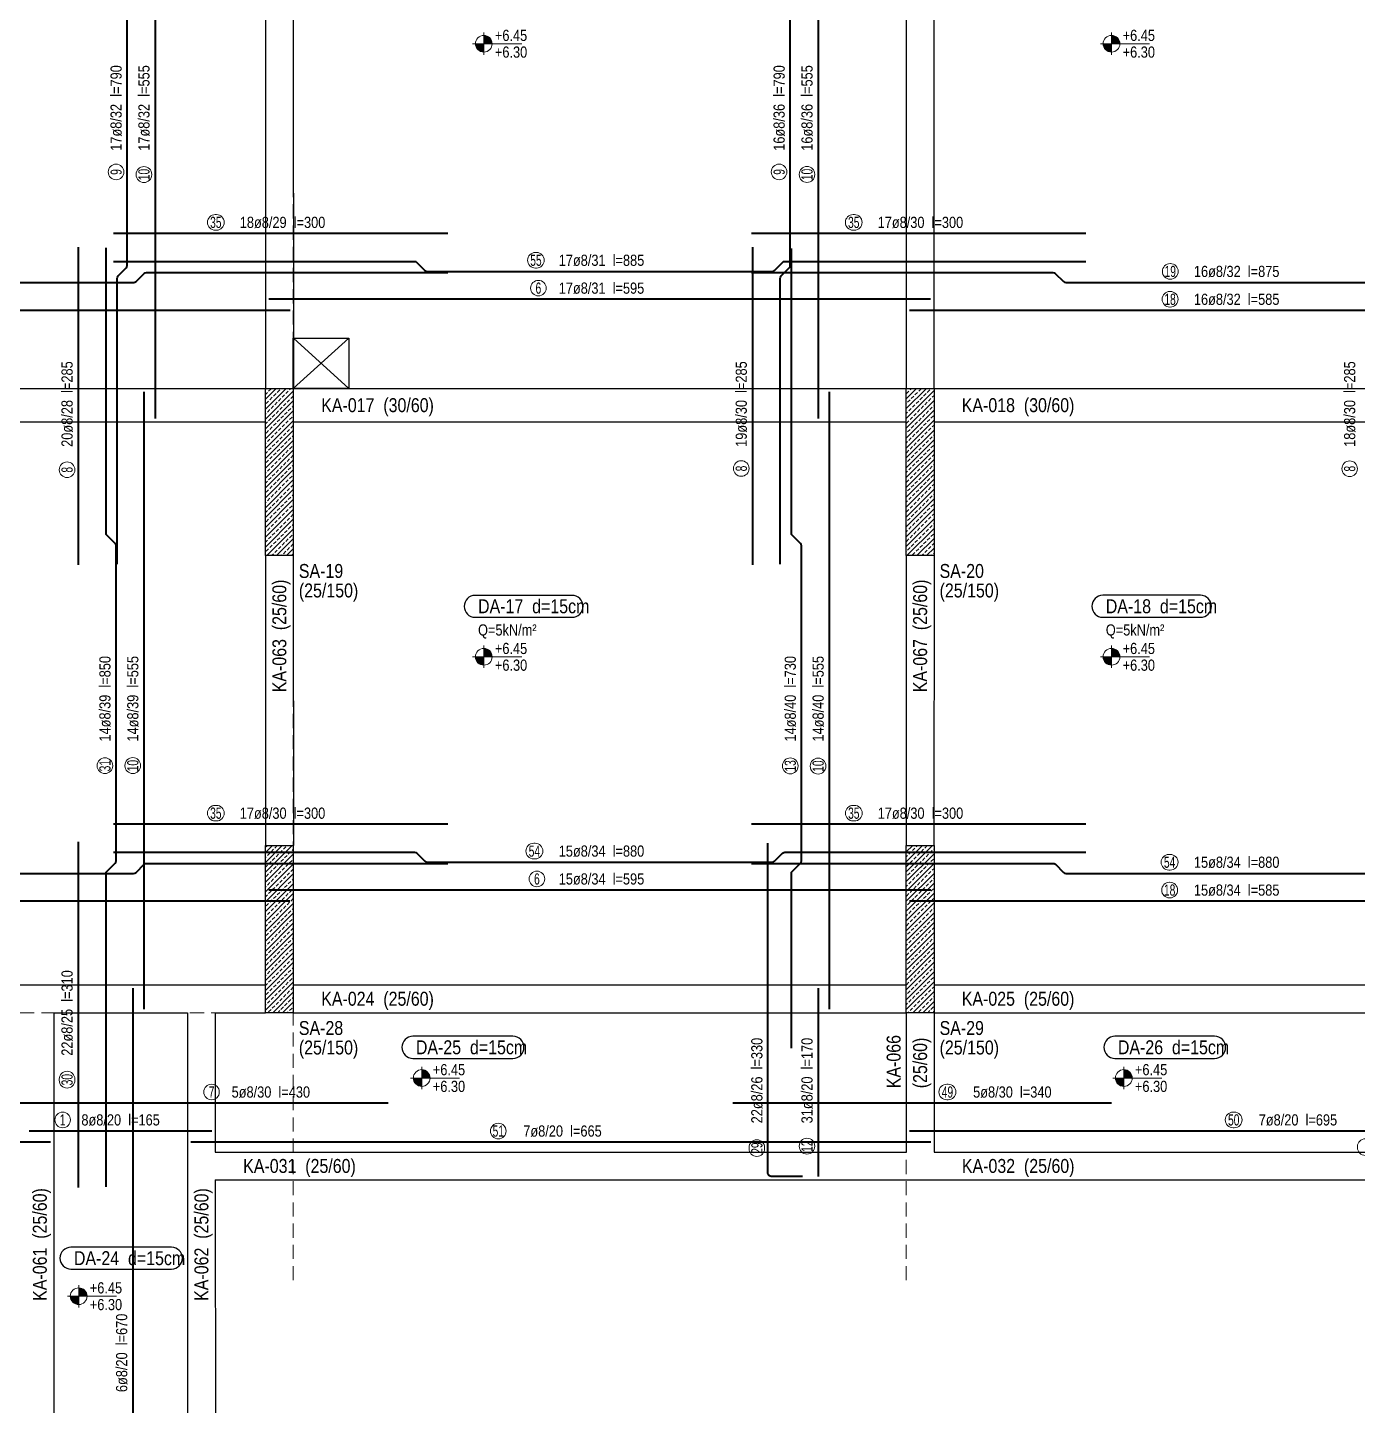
# Model space of a CAD drawing. Header units: millimetres. Extents: x 2223 to 6966, y 588 to 5587.
# Drawn here: x 3619 to 4813, y 3097 to 4334 of the extents above; entities that cross this region are included whole.
import ezdxf
from ezdxf.enums import TextEntityAlignment as Align

# ---------------------------------------------------------------- set-up
doc = ezdxf.new("R2010")
doc.units = ezdxf.units.MM
doc.linetypes.add('DASHED', pattern=[19.05, 12.7, -6.35])
for name, color, linetype, lineweight in [('AKS CIZGISI (BEYKENT)', 252, 'DASHED', 20), ('BOSLUK (BEYKENT)', 30, 'Continuous', 30), ('CIZGI (BEYKENT)', 1, 'Continuous', 20), ('DONATI (BEYKENT)', 4, 'Continuous', 40), ('DONATI YAZISI (BEYKENT)', 3, 'Continuous', 20), ('DOSEME ISMI (BEYKENT)', 9, 'Continuous', 20), ('DOSEME PAFTA (BEYKENT)', 3, 'Continuous', 20), ('KIRIS (BEYKENT)', 2, 'Continuous', 30), ('KIRIS ISMI (BEYKENT)', 40, 'Continuous', 20), ('KOLON (BEYKENT)', 3, 'Continuous', 30), ('KOLON ISMI (BEYKENT)', 91, 'Continuous', 20), ('KOT CIZGI (BEYKENT)', 120, 'Continuous', 20), ('KOT YAZI (BEYKENT)', 7, 'Continuous', 20), ('POZ BALON (BEYKENT)', 14, 'Continuous', 20), ('POZ NO (BEYKENT)', 2, 'Continuous', 20), ('TARAMA (BEYKENT)', 252, 'Continuous', 20), ('YAZI (BEYKENT)', 140, 'Continuous', 20)]:
    doc.layers.add(name, color=color, linetype=linetype, lineweight=lineweight)
doc.styles.add('KOT (BEYKENT)', font='')
doc.styles.add('YAZI (BEYKENT)', font='')
doc.styles.get('KOT (BEYKENT)').set_extended_font_data('Bahnschrift Light Condensed')
doc.styles.get('YAZI (BEYKENT)').set_extended_font_data('Bahnschrift Light Condensed')
pattern_1 = [(45, (1444.828, 798.8927), (-4.419417, 4.419417), []), (45, (1449.247, 798.8927), (-4.419417, 4.419417), [3.125, -1.5625])]

msp = doc.modelspace()

# ---------------------------------------------------------------- hatches: boundary and pattern name
at = {"layer": 'KOT CIZGI (BEYKENT)'}
h = msp.add_hatch(color=256, dxfattribs=at)
h.dxf.hatch_style = 1
h.paths.add_polyline_path([(4028.81, 4326.59), (4028.81, 4319.09), (4036.31, 4319.09, 0.4142136)])
h = msp.add_hatch(color=256, dxfattribs=at)
h.dxf.hatch_style = 1
h.paths.add_polyline_path([(4592.14, 4326.59), (4592.14, 4319.09), (4599.64, 4319.09, 0.4142136)])
h = msp.add_hatch(color=256, dxfattribs=at)
h.dxf.hatch_style = 1
h.paths.add_polyline_path([(4028.81, 4319.09), (4021.31, 4319.09, 0.4142136), (4028.81, 4311.59)])
h = msp.add_hatch(color=256, dxfattribs=at)
h.dxf.hatch_style = 1
h.paths.add_polyline_path([(4592.14, 4319.09), (4584.64, 4319.09, 0.4142136), (4592.14, 4311.59)])
h = msp.add_hatch(color=256, dxfattribs=at)
h.dxf.hatch_style = 1
h.paths.add_polyline_path([(4028.81, 3776.59), (4028.81, 3769.09), (4036.31, 3769.09, 0.4142136)])
h = msp.add_hatch(color=256, dxfattribs=at)
h.dxf.hatch_style = 1
h.paths.add_polyline_path([(4592.14, 3776.59), (4592.14, 3769.09), (4599.64, 3769.09, 0.4142136)])
h = msp.add_hatch(color=256, dxfattribs=at)
h.dxf.hatch_style = 1
h.paths.add_polyline_path([(4028.81, 3769.09), (4021.31, 3769.09, 0.4142136), (4028.81, 3761.59)])
h = msp.add_hatch(color=256, dxfattribs=at)
h.dxf.hatch_style = 1
h.paths.add_polyline_path([(4592.14, 3769.09), (4584.64, 3769.09, 0.4142136), (4592.14, 3761.59)])
h = msp.add_hatch(color=256, dxfattribs=at)
h.dxf.hatch_style = 1
h.paths.add_polyline_path([(3973.11, 3391.23), (3965.61, 3391.23, 0.4142136), (3973.11, 3383.73)])
h = msp.add_hatch(color=256, dxfattribs=at)
h.dxf.hatch_style = 1
h.paths.add_polyline_path([(3973.11, 3398.73), (3973.11, 3391.23), (3980.61, 3391.23, 0.4142136)])
h = msp.add_hatch(color=256, dxfattribs=at)
h.dxf.hatch_style = 1
h.paths.add_polyline_path([(4603.18, 3391.23), (4595.68, 3391.23, 0.4142136), (4603.18, 3383.73)])
h = msp.add_hatch(color=256, dxfattribs=at)
h.dxf.hatch_style = 1
h.paths.add_polyline_path([(4603.18, 3398.73), (4603.18, 3391.23), (4610.68, 3391.23, 0.4142136)])
h = msp.add_hatch(color=256, dxfattribs=at)
h.dxf.hatch_style = 1
h.paths.add_polyline_path([(3665.3, 3202.98), (3665.3, 3195.48), (3672.8, 3195.48, 0.4142136)])
h = msp.add_hatch(color=256, dxfattribs=at)
h.dxf.hatch_style = 1
h.paths.add_polyline_path([(3665.3, 3195.48), (3657.8, 3195.48, 0.4142136), (3665.3, 3187.98)])
at = {"layer": 'TARAMA (BEYKENT)'}
h = msp.add_hatch(dxfattribs=at)
h.set_pattern_fill('ANSI33', color=256, style=0, pattern_type=0)
h.set_pattern_definition(pattern_1)
h.paths.add_polyline_path([(3832.86, 4009.84), (3857.86, 4009.84), (3857.86, 3859.84), (3832.86, 3859.84)], flags=0)
h = msp.add_hatch(dxfattribs=at)
h.set_pattern_fill('ANSI33', color=256, style=0, pattern_type=0)
h.set_pattern_definition(pattern_1)
h.paths.add_polyline_path([(4407.86, 4009.84), (4432.86, 4009.84), (4432.86, 3859.84), (4407.86, 3859.84)], flags=0)
h = msp.add_hatch(dxfattribs=at)
h.set_pattern_fill('ANSI33', color=256, style=0, pattern_type=0)
h.set_pattern_definition(pattern_1)
h.paths.add_polyline_path([(3832.86, 3599.84), (3857.86, 3599.84), (3857.86, 3449.84), (3832.86, 3449.84)], flags=0)
h = msp.add_hatch(dxfattribs=at)
h.set_pattern_fill('ANSI33', color=256, style=0, pattern_type=0)
h.set_pattern_definition(pattern_1)
h.paths.add_polyline_path([(4407.86, 3599.84), (4432.86, 3599.84), (4432.86, 3449.84), (4407.86, 3449.84)], flags=0)

# ---------------------------------------------------------------- linework, layer by layer
at = {"layer": 'AKS CIZGISI (BEYKENT)'}
for p, q in [((3857.86, 3209.84), (3857.86, 5144.84)), ((4407.86, 3209.84), (4407.86, 5144.84)), ((2507.86, 4009.84), (6912.86, 4009.84)), ((2507.86, 3449.84), (6912.86, 3449.84))]:
    msp.add_line(p, q, dxfattribs=at)
at = {"layer": 'BOSLUK (BEYKENT)'}
msp.add_lwpolyline([(3857.86, 4054.84), (3907.86, 4054.84), (3907.86, 4009.84), (3857.86, 4009.84)], close=True, dxfattribs=at)
at = {"layer": 'CIZGI (BEYKENT)', "lineweight": -3}
for p, q in [((3907.86, 4054.84), (3857.86, 4009.84)), ((3857.95, 4054.84), (3907.86, 4009.84))]:
    msp.add_line(p, q, dxfattribs=at)
at = {"layer": 'DONATI (BEYKENT)'}
for points in [[(3699.85, 3852.32), (3699.85, 4108.6, -0.1989124), (3700.73, 4110.72), (3707.97, 4117.96, 0.1989124), (3708.85, 4120.09), (3708.85, 4399.6, 0.1989124), (3707.97, 4401.72), (3700.73, 4408.96, -0.1989124), (3699.85, 4411.09), (3699.85, 4634.86)], [(4294.86, 3852.32), (4294.86, 4108.6, -0.1989124), (4295.74, 4110.72), (4302.99, 4117.96, 0.1989124), (4303.86, 4120.09), (4303.86, 4399.6, 0.1989124), (4302.99, 4401.72), (4295.74, 4408.96, -0.1989124), (4294.86, 4411.09), (4294.86, 4634.86)], [(3689.85, 3293.57), (3689.85, 3574.6, -0.1989124), (3690.73, 3576.72), (3697.97, 3583.96, 0.1989124), (3698.85, 3586.09), (3698.85, 3868.6, 0.1989124), (3697.97, 3870.72), (3690.73, 3877.96, -0.1989124), (3689.85, 3880.09), (3689.85, 4136.11)], [(4304.86, 3417.95), (4304.86, 3574.6, -0.1989124), (4305.74, 3576.72), (4312.99, 3583.96, 0.1989124), (4313.86, 3586.09), (4313.86, 3868.6, 0.1989124), (4312.99, 3870.72), (4305.74, 3877.96, -0.1989124), (4304.86, 3880.09), (4304.86, 4135.49)], [(3696.59, 4123.82), (3966.66, 4123.82, -0.1989124), (3968.78, 4122.94), (3976.03, 4115.69, 0.1989124), (3978.15, 4114.82), (4287.55, 4114.82, 0.1989124), (4289.67, 4115.69), (4296.92, 4122.94, -0.1989124), (4299.04, 4123.82), (4569.13, 4123.82)], [(3134.06, 4113.82), (3399.57, 4113.82, -0.1989124), (3401.69, 4112.94), (3408.93, 4105.69, 0.1989124), (3411.05, 4104.82), (3714.67, 4104.82, 0.1989124), (3716.79, 4105.69), (3724.03, 4112.94, -0.1989124), (3726.15, 4113.82), (3996.6, 4113.82)], [(4269.08, 4113.82), (4539.57, 4113.82, -0.1989124), (4541.69, 4112.94), (4548.93, 4105.69, 0.1989124), (4551.05, 4104.82), (4854.67, 4104.82, 0.1989124), (4856.79, 4105.69), (4864.03, 4112.94, -0.1989124), (4866.15, 4113.82), (5136.62, 4113.82)], [(4314.86, 3302.84), (4286.86, 3302.84, -0.4142136), (4283.86, 3305.84), (4283.86, 3601.84)], [(3696.59, 3593.81), (3966.62, 3593.81, -0.1989124), (3968.74, 3592.93), (3975.98, 3585.69, 0.1989124), (3978.1, 3584.81), (4287.62, 3584.81, 0.1989124), (4289.74, 3585.69), (4296.98, 3592.93, -0.1989124), (4299.1, 3593.81), (4569.13, 3593.81)], [(3134.08, 3583.81), (3399.62, 3583.81, -0.1989124), (3401.74, 3582.93), (3408.98, 3575.69, 0.1989124), (3411.1, 3574.81), (3714.62, 3574.81, 0.1989124), (3716.74, 3575.69), (3723.98, 3582.93, -0.1989124), (3726.1, 3583.81), (3996.62, 3583.81)], [(4269.08, 3583.81), (4539.62, 3583.81, -0.1989124), (4541.74, 3582.93), (4548.98, 3575.69, 0.1989124), (4551.11, 3574.81), (4854.63, 3574.81, 0.1989124), (4856.76, 3575.69), (4864, 3582.93, -0.1989124), (4866.12, 3583.81), (5136.63, 3583.81)]]:
    msp.add_lwpolyline(points, format="xyb", dxfattribs=at)
for points in [[(3733.85, 4536.84), (3733.85, 3982.84)], [(4328.86, 4536.84), (4328.86, 3982.84)], [(3996.65, 4148.82), (3696.65, 4148.82)], [(4569.06, 4148.82), (4269.06, 4148.82)], [(3664.85, 4136.72), (3664.85, 3851.72)], [(4269.86, 4136.72), (4269.86, 3851.72)], [(3854.94, 4079.82), (3270.76, 4079.82)], [(4429.78, 4089.82), (3835.94, 4089.82)], [(4994.94, 4079.82), (4410.76, 4079.82)], [(3723.85, 4006.84), (3723.85, 3452.84)], [(4338.86, 4006.84), (4338.86, 3452.84)], [(3996.61, 3618.81), (3696.61, 3618.81)], [(4569.11, 3618.81), (4269.11, 3618.81)], [(3664.85, 3602.97), (3664.85, 3292.97)], [(3854.86, 3549.81), (3270.86, 3549.81)], [(4429.86, 3559.81), (3835.86, 3559.81)], [(4994.86, 3549.81), (4410.86, 3549.81)], [(3713.85, 3471.84), (3713.85, 2802.84)], [(4328.86, 3471.84), (4328.86, 3302.84)], [(3942.9, 3368.66), (3513.28, 3368.66)], [(4592.23, 3368.66), (4252.24, 3368.66)], [(3784.91, 3343.66), (3620.91, 3343.66)], [(5104.86, 3343.66), (4410.84, 3343.66)], [(3639.91, 3333.66), (3178.86, 3333.66)], [(4429.86, 3333.66), (3765.91, 3333.66)]]:
    msp.add_lwpolyline(points, dxfattribs=at)
at = {"layer": 'DOSEME PAFTA (BEYKENT)', "lineweight": -3}
for points in [[(4021.05, 3804.52), (4108.04, 3804.52, 1), (4108.04, 3824.18), (4021.05, 3824.18, 1)], [(4584.39, 3804.52), (4671.9, 3804.52, 1), (4671.9, 3824.31), (4584.39, 3824.31, 1)], [(3965.26, 3408.88), (4055.02, 3408.88, 1), (4055.02, 3428.67), (3965.26, 3428.67, 1)], [(4595.22, 3408.88), (4684.6, 3408.88, 1), (4684.6, 3428.67), (4595.22, 3428.67, 1)], [(3658.39, 3219.72), (3748.59, 3219.72, 1), (3748.59, 3239.51), (3658.39, 3239.51, 1)]]:
    msp.add_lwpolyline(points, format="xyb", close=True, dxfattribs=at)
at = {"layer": 'KIRIS (BEYKENT)'}
for p, q in [((3832.86, 4479.94), (3832.96, 4009.94)), ((3857.86, 4479.94), (3857.96, 4009.94)), ((4407.76, 4479.94), (4407.76, 4009.94)), ((4432.86, 4479.94), (4432.76, 4009.94)), ((3292.76, 4009.84), (3832.96, 4009.84)), ((3857.96, 4009.84), (4407.76, 4009.84)), ((4432.76, 4009.84), (4972.96, 4009.84)), ((3292.76, 3979.84), (3832.96, 3979.84)), ((3857.96, 3979.84), (4407.76, 3979.84)), ((4432.76, 3979.84), (4972.96, 3979.84)), ((3832.96, 3859.94), (3832.96, 3599.74)), ((3857.86, 3859.94), (3857.96, 3599.74)), ((4407.76, 3859.94), (4407.76, 3599.74)), ((4432.86, 3859.94), (4432.76, 3599.74)), ((3292.76, 3474.84), (3832.96, 3474.84)), ((3857.96, 3474.84), (4407.76, 3474.84)), ((4432.76, 3474.84), (4972.86, 3474.84)), ((3642.91, 3449.84), (3762.91, 3449.84)), ((3642.91, 3449.84), (3642.91, 2829.84)), ((3762.91, 3449.84), (3762.91, 2829.84)), ((3787.91, 3449.84), (3832.96, 3449.84)), ((3787.91, 3449.84), (3787.91, 3324.84)), ((3857.96, 3449.84), (4407.76, 3449.84)), ((4407.76, 3449.74), (4407.86, 3324.84)), ((4432.86, 3449.84), (4972.86, 3449.84)), ((4432.86, 3449.74), (4432.86, 3324.84)), ((3787.91, 3324.84), (4407.86, 3324.84)), ((4432.86, 3324.84), (5067.86, 3324.84)), ((3787.91, 3299.84), (5067.86, 3299.84)), ((3787.91, 3299.84), (3788.01, 2829.84))]:
    msp.add_line(p, q, dxfattribs=at)
at = {"layer": 'KOLON (BEYKENT)'}
for points in [[(3832.86, 4009.84), (3857.86, 4009.84), (3857.86, 3859.84), (3832.86, 3859.84)], [(4407.86, 4009.84), (4432.86, 4009.84), (4432.86, 3859.84), (4407.86, 3859.84)], [(3832.86, 3599.84), (3857.86, 3599.84), (3857.86, 3449.84), (3832.86, 3449.84)], [(4407.86, 3599.84), (4432.86, 3599.84), (4432.86, 3449.84), (4407.86, 3449.84)]]:
    msp.add_lwpolyline(points, close=True, dxfattribs=at)
at = {"layer": 'KOT CIZGI (BEYKENT)'}
for p, q in [((4028.81, 4329.09), (4028.81, 4309.09)), ((4592.14, 4329.09), (4592.14, 4309.09)), ((4018.81, 4319.09), (4062.83, 4319.09)), ((4582.14, 4319.09), (4626.17, 4319.09)), ((4028.81, 3779.09), (4028.81, 3759.09)), ((4592.14, 3779.09), (4592.14, 3759.09)), ((4018.81, 3769.09), (4062.83, 3769.09)), ((4582.14, 3769.09), (4626.17, 3769.09)), ((3973.11, 3401.23), (3973.11, 3381.23)), ((4603.18, 3401.23), (4603.18, 3381.23)), ((3963.11, 3391.23), (4007.14, 3391.23)), ((4593.18, 3391.23), (4637.21, 3391.23)), ((3665.3, 3205.48), (3665.3, 3185.48)), ((3655.3, 3195.48), (3699.32, 3195.48))]:
    msp.add_line(p, q, dxfattribs=at)
for centre in [(4028.81, 4319.09), (4592.14, 4319.09), (4028.81, 3769.09), (4592.14, 3769.09), (3973.11, 3391.23), (4603.18, 3391.23), (3665.3, 3195.48)]:
    msp.add_circle(centre, 7.5, dxfattribs=at)
at = {"layer": 'POZ BALON (BEYKENT)'}
for points in [[(3730.85, 4201.57), (3730.85, 4201.91, 1), (3716.85, 4201.91), (3716.85, 4201.57, 1)], [(4325.86, 4201.64), (4325.86, 4201.98, 1), (4311.86, 4201.98), (4311.86, 4201.64, 1)], [(3787.84, 4151.82), (3788.93, 4151.82, 1), (3788.93, 4165.82), (3787.84, 4165.82, 1)], [(4360.29, 4151.82), (4361.37, 4151.82, 1), (4361.37, 4165.82), (4360.29, 4165.82, 1)], [(4075.16, 4117.82), (4076.1, 4117.82, 1), (4076.1, 4131.82), (4075.16, 4131.82, 1)], [(4644.79, 4107.82), (4644.96, 4107.82, 1), (4644.96, 4121.82), (4644.79, 4121.82, 1)], [(4644.52, 4082.82), (4644.86, 4082.82, 1), (4644.86, 4096.82), (4644.52, 4096.82, 1)], [(3695.85, 3671.32), (3695.85, 3671.49, 1), (3681.85, 3671.49), (3681.85, 3671.32, 1)], [(3720.85, 3671.31), (3720.85, 3671.65, 1), (3706.85, 3671.65), (3706.85, 3671.31, 1)], [(4310.86, 3671.11), (4310.86, 3671.37, 1), (4296.86, 3671.37), (4296.86, 3671.11, 1)], [(4335.86, 3670.86), (4335.86, 3671.2, 1), (4321.86, 3671.2), (4321.86, 3670.86, 1)], [(3787.83, 3621.81), (3788.92, 3621.81, 1), (3788.92, 3635.81), (3787.83, 3635.81, 1)], [(4360.34, 3621.81), (4361.42, 3621.81, 1), (4361.42, 3635.81), (4360.34, 3635.81, 1)], [(4073.6, 3587.81), (4074.89, 3587.81, 1), (4074.89, 3601.81), (4073.6, 3601.81, 1)], [(4643.6, 3577.81), (4644.89, 3577.81, 1), (4644.89, 3591.81), (4643.6, 3591.81, 1)], [(4644.16, 3552.81), (4644.49, 3552.81, 1), (4644.49, 3566.81), (4644.16, 3566.81, 1)], [(3661.85, 3389.16), (3661.85, 3390.3, 1), (3647.85, 3390.3), (3647.85, 3389.16, 1)], [(4444.33, 3371.66), (4445.48, 3371.66, 1), (4445.48, 3385.66), (4444.33, 3385.66, 1)], [(4041.84, 3336.66), (4041.87, 3336.66, 1), (4041.87, 3350.66), (4041.84, 3350.66, 1)], [(4701.28, 3346.66), (4702.36, 3346.66, 1), (4702.36, 3360.66), (4701.28, 3360.66, 1)], [(4280.86, 3327.9), (4280.86, 3328.81, 1), (4266.86, 3328.81), (4266.86, 3327.9, 1)], [(4325.86, 3330), (4325.86, 3330.23, 1), (4311.86, 3330.23), (4311.86, 3330, 1)], [(4826.84, 3328.83), (4826.84, 3329.74, 1), (4812.84, 3329.74), (4812.84, 3328.83, 1)]]:
    msp.add_lwpolyline(points, format="xyb", close=True, dxfattribs=at)
for centre in [(3698.85, 4204.03), (4293.86, 4204.09), (4077.83, 4099.82), (3654.85, 3936.88), (4259.86, 3938.01), (4805.84, 3937.83), (4076.5, 3569.81), (3784.51, 3378.66), (3650.91, 3353.66)]:
    msp.add_circle(centre, 7, dxfattribs=at)

# ---------------------------------------------------------------- texts
at = {"layer": 'DONATI YAZISI (BEYKENT)', "style": 'YAZI (BEYKENT)'}
for s, p in [(' 17ø8/32  l=790', (3698.85, 4259.84)), (' 17ø8/32  l=555', (3723.85, 4259.84)), (' 16ø8/36  l=790', (4293.86, 4259.84)), (' 16ø8/36  l=555', (4318.86, 4259.84)), (' 20ø8/28  l=285', (3654.85, 3994.22)), (' 19ø8/30  l=285', (4259.86, 3994.22)), (' 18ø8/30  l=285', (4805.84, 3994.22)), (' 14ø8/39  l=850', (3688.85, 3729.84)), (' 14ø8/39  l=555', (3713.85, 3729.84)), (' 14ø8/40  l=730', (4303.86, 3729.84)), (' 14ø8/40  l=555', (4328.86, 3729.84)), (' 22ø8/25  l=310', (3654.85, 3447.97)), (' 22ø8/26  l=330', (4273.86, 3387.34)), (' 31ø8/20  l=170', (4318.86, 3387.34)), (' 6ø8/20  l=670', (3703.85, 3143.05))]:
    msp.add_text(s, height=10, rotation=90, dxfattribs=at).set_placement(p, align=Align.MIDDLE_CENTER)
for s, p in [(' 18ø8/29  l=300', (3846.65, 4158.82)), (' 17ø8/30  l=300', (4419.06, 4158.82)), (' 17ø8/31  l=885', (4132.86, 4124.82)), (' 16ø8/32  l=875', (4702.85, 4114.82)), (' 17ø8/31  l=595', (4132.86, 4099.82)), (' 16ø8/32  l=585', (4702.85, 4089.82)), (' 17ø8/30  l=300', (3846.61, 3628.81)), (' 17ø8/30  l=300', (4419.11, 3628.81)), (' 15ø8/34  l=880', (4132.86, 3594.81)), (' 15ø8/34  l=880', (4702.86, 3584.81)), (' 15ø8/34  l=595', (4132.86, 3569.81)), (' 15ø8/34  l=585', (4702.86, 3559.81)), ('5ø8/30  l=430', (3837.74, 3378.66)), (' 5ø8/30  l=340', (4501.55, 3378.66)), ('8ø8/20  l=165', (3702.91, 3353.66)), (' 7ø8/20  l=695', (4757.85, 3353.66)), (' 7ø8/20  l=665', (4097.88, 3343.66))]:
    msp.add_text(s, height=10, dxfattribs=at).set_placement(p, align=Align.MIDDLE_CENTER)
at = {"layer": 'DOSEME ISMI (BEYKENT)', "style": 'YAZI (BEYKENT)'}
for s, p in [('DA-17  d=15cm', (4023.69, 3808.18)), ('DA-18  d=15cm', (4587.03, 3808.18)), ('DA-25  d=15cm', (3967.9, 3412.54)), ('DA-26  d=15cm', (4597.86, 3412.54)), ('DA-24  d=15cm', (3661.03, 3223.38))]:
    msp.add_text(s, height=12.5, dxfattribs=at).set_placement(p)
at = {"layer": 'KIRIS ISMI (BEYKENT)', "style": 'YAZI (BEYKENT)'}
for s, p in [('KA-017  (30/60)', (3882.96, 3988.59)), ('KA-018  (30/60)', (4457.76, 3988.59)), ('KA-024  (25/60)', (3882.96, 3456.09)), ('KA-025  (25/60)', (4457.76, 3456.09)), ('KA-031  (25/60)', (3812.91, 3306.09)), ('KA-032  (25/60)', (4457.86, 3306.09))]:
    msp.add_text(s, height=12.5, dxfattribs=at).set_placement(p)
for s, p in [('KA-063  (25/60)', (3851.62, 3737.26)), ('KA-067  (25/60)', (4426.62, 3737.27)), ('KA-066', (4402.86, 3382.05)), ('(25/60)', (4426.61, 3382.05)), ('KA-061  (25/60)', (3636.67, 3191.33)), ('KA-062  (25/60)', (3781.67, 3191.29))]:
    msp.add_text(s, height=12.5, rotation=90, dxfattribs=at).set_placement(p)
at = {"layer": 'KOLON ISMI (BEYKENT)', "style": 'YAZI (BEYKENT)'}
for s, p in [('SA-19', (3862.87, 3839.84)), ('SA-20', (4437.86, 3839.84)), ('(25/150)', (3862.87, 3822.34)), ('(25/150)', (4437.86, 3822.34)), ('SA-28', (3862.86, 3429.84)), ('SA-29', (4437.86, 3429.84)), ('(25/150)', (3862.86, 3412.34)), ('(25/150)', (4437.86, 3412.34))]:
    msp.add_text(s, height=12.5, dxfattribs=at).set_placement(p)
at = {"layer": 'KOT YAZI (BEYKENT)', "style": 'KOT (BEYKENT)'}
for s, p in [('+6.45', (4038.81, 4321.59)), ('+6.45', (4602.14, 4321.59)), ('+6.30', (4038.81, 4306.59)), ('+6.30', (4602.14, 4306.59)), ('+6.45', (4038.81, 3771.59)), ('+6.45', (4602.14, 3771.59)), ('+6.30', (4038.81, 3756.59)), ('+6.30', (4602.14, 3756.59)), ('+6.45', (3983.11, 3393.73)), ('+6.45', (4613.18, 3393.73)), ('+6.30', (3983.11, 3378.73)), ('+6.30', (4613.18, 3378.73)), ('+6.45', (3675.3, 3197.98)), ('+6.30', (3675.3, 3182.98))]:
    msp.add_text(s, height=10, dxfattribs=at).set_placement(p)
at = {"layer": 'POZ NO (BEYKENT)', "style": 'YAZI (BEYKENT)', "width": 0.8}
for s, p in [('9', (3698.85, 4204.03)), ('10', (3723.85, 4201.74)), ('9', (4293.86, 4204.09)), ('10', (4318.86, 4201.81)), ('8', (3654.85, 3936.88)), ('8', (4259.86, 3938.01)), ('8', (4805.84, 3937.83)), ('31', (3688.85, 3671.41)), ('10', (3713.85, 3671.48)), ('13', (4303.86, 3671.24)), ('10', (4328.86, 3671.03)), ('30', (3654.85, 3389.73)), ('29', (4273.86, 3328.36)), ('12', (4318.86, 3330.11))]:
    msp.add_text(s, height=10, rotation=90, dxfattribs=at).set_placement(p, align=Align.MIDDLE_CENTER)
for s, p in [('35', (3788.38, 4158.82)), ('35', (4360.83, 4158.82)), ('55', (4075.63, 4124.82)), ('19', (4644.88, 4114.82)), ('6', (4077.83, 4099.82)), ('18', (4644.69, 4089.82)), ('35', (3788.38, 3628.81)), ('35', (4360.88, 3628.81)), ('54', (4074.25, 3594.81)), ('54', (4644.25, 3584.81)), ('6', (4076.5, 3569.81)), ('18', (4644.32, 3559.81)), ('7', (3784.51, 3378.66)), ('49', (4444.91, 3378.66)), ('1', (3650.91, 3353.66)), ('50', (4701.82, 3353.66)), ('51', (4041.85, 3343.66))]:
    msp.add_text(s, height=10, dxfattribs=at).set_placement(p, align=Align.MIDDLE_CENTER)
at = {"layer": 'YAZI (BEYKENT)', "style": 'YAZI (BEYKENT)'}
for p in [(4023.69, 3788.18), (4587.03, 3788.18)]:
    msp.add_text('Q=5kN/m²', height=10, dxfattribs=at).set_placement(p)

doc.saveas('drawing.dxf')
